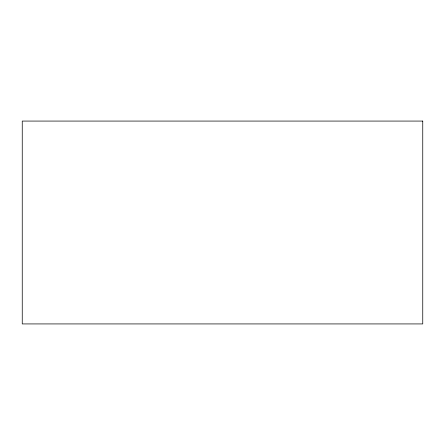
<?xml version="1.0" encoding="UTF-8"?>
<svg xmlns="http://www.w3.org/2000/svg" width="445" height="445" viewBox="0 0 445 445"><rect width="100%" height="100%" fill="white"/><g stroke="black" fill="none" stroke-linecap="round" stroke-linejoin="round"><path stroke-width="0.67" d="M422.75 121.073L22.25 121.073L22.25 323.927L422.75 323.927L422.75 121.073"/></g></svg>
